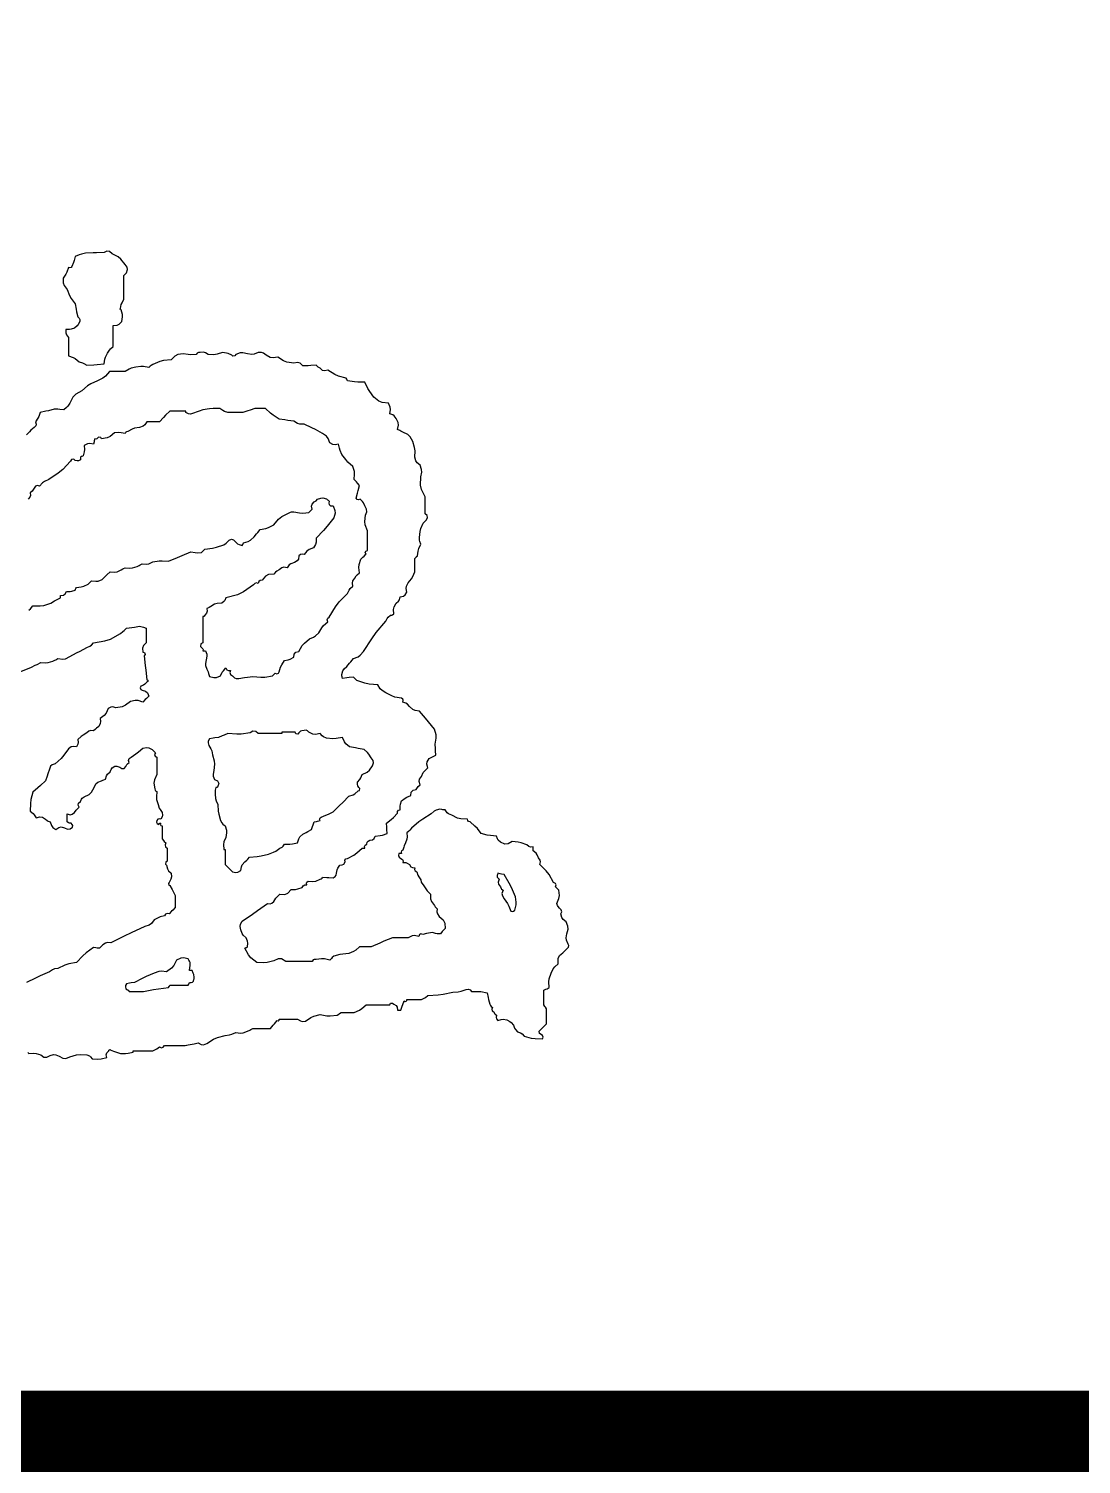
# Model space of a CAD drawing. Extents: x -83084 to 31773731, y -158416 to 241421036.
# Drawn here: x 32353.024 to 32355.767, y 241072.484 to 241076.226 of the extents above; entities that cross this region are included whole.
import ezdxf
from ezdxf.xclip import XClip

# ---------------------------------------------------------------- set-up
doc = ezdxf.new("R2010")
doc.units = 0
doc.header["$LTSCALE"] = 1000
doc.header["$MEASUREMENT"] = 0
doc.header["$XCLIPFRAME"] = 0
doc.layers.add('PUB_TEXT', color=7, linetype='Continuous')
doc.layers.add('TITLIN', color=7, linetype='Continuous')

# ---------------------------------------------------------------- blocks, each defined once
blk = doc.blocks.new('jjjg')
blk.add_lwpolyline([(0, 480.1764), (559, 480.1764), (559, -119.5355), (0, -119.5355)], close=True)
blk = doc.blocks.new('A$C309135E7')
for points in [[(2.559, 11.004), (2.595, 11.007), (2.667, 11.016), (2.674, 11.063), (2.681, 11.086), (2.702, 11.128), (2.723, 11.158), (2.736, 11.173), (2.765, 11.197), (2.765, 11.286), (2.765, 11.33), (2.765, 11.419), (2.804, 11.424), (2.826, 11.434), (2.855, 11.461), (2.862, 11.511), (2.86, 11.537), (2.848, 11.586), (2.842, 11.587), (2.838, 11.595), (2.841, 11.6), (2.849, 11.64), (2.857, 11.66), (2.876, 11.697), (2.876, 11.797), (2.876, 11.847), (2.876, 11.947), (2.887, 11.958), (2.892, 11.964), (2.903, 11.975), (2.913, 12.01), (2.91, 12.035), (2.89, 12.065), (2.845, 12.121), (2.815, 12.145), (2.751, 12.176), (2.726, 12.2), (2.698, 12.204), (2.667, 12.19), (2.589, 12.187), (2.551, 12.186), (2.473, 12.183), (2.428, 12.172), (2.405, 12.165), (2.362, 12.149), (2.353, 12.106), (2.346, 12.084), (2.327, 12.044), (2.319, 12.032), (2.307, 12.027), (2.292, 12.031), (2.275, 11.984), (2.263, 11.961), (2.237, 11.919), (2.237, 11.869), (2.247, 11.841), (2.278, 11.801), (2.303, 11.736), (2.32, 11.705), (2.362, 11.648), (2.372, 11.593), (2.378, 11.565), (2.389, 11.51), (2.406, 11.496), (2.412, 11.482), (2.41, 11.461), (2.393, 11.43), (2.382, 11.415), (2.355, 11.391), (2.319, 11.382), (2.301, 11.379), (2.264, 11.378), (2.265, 11.342), (2.272, 11.323), (2.292, 11.294), (2.292, 11.216), (2.292, 11.178), (2.292, 11.1), (2.34, 11.083), (2.364, 11.07), (2.403, 11.037), (2.438, 11.026), (2.455, 11.019), (2.487, 11.003)], [(4.058, 5.648), (4.079, 5.652), (4.112, 5.668), (4.116, 5.708), (4.126, 5.729), (4.154, 5.758), (4.173, 5.778), (4.183, 5.787), (4.202, 5.807), (4.284, 5.814), (4.325, 5.821), (4.404, 5.842), (4.454, 5.86), (4.478, 5.873), (4.522, 5.904), (4.545, 5.914), (4.557, 5.924), (4.57, 5.946), (4.626, 5.945), (4.655, 5.948), (4.709, 5.96), (4.721, 6.001), (4.734, 6.022), (4.765, 6.05), (4.801, 6.069), (4.819, 6.079), (4.855, 6.099), (4.866, 6.132), (4.872, 6.149), (4.883, 6.182), (4.908, 6.186), (4.921, 6.188), (4.946, 6.196), (4.94, 6.21), (4.946, 6.224), (4.959, 6.231), (5.009, 6.253), (5.034, 6.264), (5.084, 6.286), (5.151, 6.353), (5.185, 6.386), (5.251, 6.453), (5.294, 6.466), (5.315, 6.478), (5.348, 6.508), (5.361, 6.514), (5.365, 6.533), (5.355, 6.543), (5.344, 6.563), (5.341, 6.576), (5.341, 6.599), (5.367, 6.628), (5.377, 6.646), (5.39, 6.682), (5.443, 6.705), (5.468, 6.726), (5.501, 6.772), (5.511, 6.805), (5.507, 6.828), (5.487, 6.856), (5.461, 6.895), (5.446, 6.914), (5.411, 6.946), (5.35, 6.957), (5.319, 6.963), (5.258, 6.974), (5.22, 7.005), (5.203, 7.026), (5.182, 7.071), (5.116, 7.06), (5.082, 7.059), (5.015, 7.064), (4.984, 7.078), (4.969, 7.088), (4.946, 7.113), (4.899, 7.104), (4.871, 7.107), (4.827, 7.127), (4.814, 7.143), (4.8, 7.149), (4.779, 7.147), (4.754, 7.143), (4.741, 7.137), (4.723, 7.12), (4.711, 7.108), (4.69, 7.112), (4.682, 7.127), (4.626, 7.127), (4.598, 7.127), (4.543, 7.127), (4.543, 7.121), (4.543, 7.118), (4.543, 7.113), (4.443, 7.113), (4.393, 7.113), (4.293, 7.113), (4.267, 7.135), (4.238, 7.137), (4.209, 7.12), (4.115, 7.108), (4.067, 7.107), (3.973, 7.113), (3.933, 7.098), (3.914, 7.09), (3.876, 7.071), (3.837, 7.068), (3.817, 7.065), (3.779, 7.057), (3.767, 7.032), (3.766, 7.015), (3.772, 6.988), (3.795, 6.952), (3.804, 6.932), (3.813, 6.89), (3.828, 6.825), (3.831, 6.791), (3.827, 6.724), (3.817, 6.686), (3.819, 6.662), (3.834, 6.627), (3.863, 6.616), (3.878, 6.587), (3.869, 6.557), (3.864, 6.548), (3.858, 6.544), (3.848, 6.543), (3.84, 6.516), (3.838, 6.501), (3.841, 6.474), (3.844, 6.428), (3.85, 6.404), (3.869, 6.363), (3.872, 6.295), (3.878, 6.261), (3.897, 6.196), (3.911, 6.17), (3.922, 6.158), (3.945, 6.14), (3.958, 6.092), (3.959, 6.065), (3.952, 6.015), (3.931, 5.969), (3.926, 5.941), (3.931, 5.89), (3.937, 5.89), (3.94, 5.89), (3.945, 5.89), (3.945, 5.826), (3.945, 5.794), (3.945, 5.73), (3.976, 5.7), (3.991, 5.685), (4.022, 5.654)], [(6.977, 5.235), (6.989, 5.239), (7.002, 5.251), (7.015, 5.305), (7.017, 5.335), (7.009, 5.39), (6.966, 5.487), (6.942, 5.534), (6.89, 5.626), (6.862, 5.629), (6.848, 5.631), (6.821, 5.64), (6.817, 5.624), (6.816, 5.615), (6.814, 5.598), (6.822, 5.59), (6.827, 5.586), (6.835, 5.578), (6.826, 5.545), (6.829, 5.522), (6.849, 5.494), (6.856, 5.478), (6.862, 5.47), (6.877, 5.46), (6.866, 5.424), (6.87, 5.4), (6.89, 5.369), (6.925, 5.321), (6.939, 5.293), (6.96, 5.237)], [(2.992, 4.39), (3.023, 4.39), (3.084, 4.39), (3.189, 4.411), (3.242, 4.42), (3.348, 4.432), (3.354, 4.443), (3.356, 4.448), (3.362, 4.459), (3.44, 4.459), (3.479, 4.459), (3.556, 4.459), (3.562, 4.47), (3.565, 4.476), (3.57, 4.487), (3.588, 4.485), (3.599, 4.489), (3.612, 4.501), (3.615, 4.518), (3.617, 4.526), (3.619, 4.543), (3.613, 4.571), (3.609, 4.585), (3.598, 4.612), (3.587, 4.612), (3.581, 4.612), (3.57, 4.612), (3.573, 4.645), (3.574, 4.662), (3.577, 4.696), (3.568, 4.712), (3.563, 4.72), (3.556, 4.737), (3.507, 4.745), (3.478, 4.742), (3.431, 4.723), (3.403, 4.665), (3.38, 4.637), (3.327, 4.598), (3.275, 4.606), (3.245, 4.602), (3.195, 4.584), (3.111, 4.548), (3.069, 4.529), (2.987, 4.487), (2.953, 4.482), (2.937, 4.479), (2.903, 4.473), (2.894, 4.453), (2.892, 4.44), (2.896, 4.418), (2.913, 4.41), (2.92, 4.404), (2.931, 4.39)]]:
    blk.add_lwpolyline(points, close=True)
for points in [[(1.79, 7.769), (1.903, 7.814), (1.942, 7.834), (1.962, 7.843), (2, 7.863), (2.051, 7.859), (2.077, 7.862), (2.125, 7.877), (2.148, 7.888), (2.159, 7.893), (2.181, 7.905), (2.231, 7.897), (2.261, 7.902), (2.306, 7.925), (2.378, 7.965), (2.414, 7.984), (2.487, 8.023), (2.518, 8.036), (2.533, 8.047), (2.556, 8.071), (2.675, 8.091), (2.735, 8.111), (2.841, 8.169), (2.867, 8.19), (2.879, 8.201), (2.903, 8.224), (2.959, 8.233), (2.987, 8.237), (3.042, 8.245), (3.071, 8.239), (3.085, 8.235), (3.112, 8.224), (3.112, 8.163), (3.112, 8.132), (3.112, 8.071), (3.083, 8.042), (3.073, 8.015), (3.077, 7.974), (3.094, 7.968), (3.101, 7.947), (3.091, 7.932), (3.102, 7.832), (3.108, 7.782), (3.119, 7.682), (3.128, 7.676), (3.128, 7.661), (3.119, 7.655), (3.098, 7.633), (3.084, 7.624), (3.056, 7.613), (3.049, 7.597), (3.055, 7.58), (3.07, 7.571), (3.106, 7.562), (3.126, 7.544), (3.14, 7.509), (3.115, 7.484), (3.102, 7.471), (3.077, 7.446), (3.026, 7.461), (2.997, 7.462), (2.945, 7.453), (2.892, 7.412), (2.858, 7.397), (2.792, 7.384), (2.761, 7.395), (2.738, 7.393), (2.709, 7.377), (2.689, 7.327), (2.669, 7.303), (2.626, 7.272), (2.628, 7.239), (2.625, 7.22), (2.612, 7.189), (2.588, 7.171), (2.577, 7.161), (2.556, 7.141), (2.527, 7.144), (2.508, 7.139), (2.487, 7.12), (2.446, 7.095), (2.426, 7.081), (2.389, 7.05), (2.394, 7.019), (2.391, 7.001), (2.376, 6.974), (2.341, 6.977), (2.321, 6.972), (2.292, 6.953), (2.244, 6.884), (2.215, 6.851), (2.153, 6.793), (2.121, 6.784), (2.103, 6.769), (2.091, 6.738), (2.074, 6.688), (2.066, 6.662), (2.049, 6.613), (1.996, 6.566), (1.97, 6.542), (1.917, 6.495), (1.896, 6.416), (1.891, 6.374), (1.889, 6.293), (1.918, 6.269), (1.931, 6.255), (1.952, 6.224), (1.99, 6.235), (2.016, 6.231), (2.049, 6.21), (2.066, 6.195), (2.077, 6.189), (2.098, 6.182), (2.111, 6.142), (2.126, 6.122), (2.16, 6.099), (2.189, 6.122), (2.214, 6.128), (2.251, 6.119), (2.28, 6.103), (2.308, 6.106), (2.334, 6.126), (2.336, 6.144), (2.332, 6.155), (2.32, 6.168), (2.303, 6.166), (2.291, 6.17), (2.278, 6.182), (2.278, 6.215), (2.278, 6.232), (2.278, 6.265), (2.308, 6.257), (2.329, 6.261), (2.355, 6.279), (2.373, 6.303), (2.383, 6.314), (2.403, 6.335), (2.394, 6.359), (2.399, 6.379), (2.417, 6.397), (2.428, 6.421), (2.437, 6.432), (2.459, 6.446), (2.511, 6.469), (2.536, 6.493), (2.563, 6.543), (2.579, 6.581), (2.6, 6.601), (2.639, 6.613), (2.656, 6.621), (2.664, 6.625), (2.681, 6.633), (2.693, 6.668), (2.704, 6.685), (2.73, 6.71), (2.739, 6.726), (2.743, 6.734), (2.751, 6.752), (2.78, 6.768), (2.803, 6.77), (2.834, 6.758), (2.854, 6.743), (2.88, 6.746), (2.896, 6.765), (2.907, 6.785), (2.914, 6.794), (2.931, 6.807), (2.925, 6.83), (2.933, 6.849), (2.952, 6.863), (3.004, 6.899), (3.029, 6.919), (3.077, 6.96), (3.116, 6.967), (3.139, 6.964), (3.174, 6.946), (3.188, 6.932), (3.195, 6.925), (3.209, 6.911), (3.2, 6.893), (3.205, 6.873), (3.223, 6.863), (3.223, 6.79), (3.223, 6.754), (3.223, 6.682), (3.199, 6.625), (3.194, 6.59), (3.202, 6.529), (3.205, 6.516), (3.211, 6.508), (3.223, 6.501), (3.219, 6.446), (3.221, 6.416), (3.237, 6.363), (3.249, 6.327), (3.258, 6.31), (3.279, 6.279), (3.285, 6.252), (3.281, 6.233), (3.265, 6.21), (3.247, 6.212), (3.236, 6.208), (3.223, 6.196), (3.22, 6.177), (3.227, 6.163), (3.244, 6.154), (3.249, 6.163), (3.255, 6.167), (3.265, 6.168), (3.258, 6.157), (3.266, 6.142), (3.279, 6.14), (3.279, 6.085), (3.279, 6.057), (3.279, 6.001), (3.293, 5.983), (3.301, 5.974), (3.32, 5.96), (3.311, 5.939), (3.316, 5.919), (3.334, 5.904), (3.334, 5.849), (3.334, 5.821), (3.334, 5.765), (3.319, 5.757), (3.316, 5.736), (3.327, 5.724), (3.336, 5.686), (3.347, 5.666), (3.376, 5.64), (3.378, 5.6), (3.373, 5.578), (3.355, 5.543), (3.346, 5.532), (3.349, 5.514), (3.362, 5.508), (3.387, 5.468), (3.398, 5.447), (3.417, 5.404), (3.417, 5.354), (3.417, 5.329), (3.417, 5.279), (3.392, 5.251), (3.38, 5.237), (3.355, 5.21), (3.334, 5.214), (3.317, 5.207), (3.306, 5.189), (3.26, 5.178), (3.237, 5.17), (3.195, 5.147), (3.167, 5.109), (3.143, 5.092), (3.098, 5.078), (2.953, 5.009), (2.881, 4.974), (2.737, 4.904), (2.702, 4.907), (2.682, 4.902), (2.653, 4.883), (2.639, 4.869), (2.633, 4.862), (2.619, 4.848), (2.594, 4.849), (2.581, 4.851), (2.556, 4.855), (2.479, 4.798), (2.442, 4.766), (2.376, 4.696), (2.295, 4.682), (2.254, 4.669), (2.181, 4.633), (2.143, 4.629), (2.122, 4.621), (2.091, 4.598), (1.993, 4.555), (1.944, 4.533), (1.848, 4.487)], [(1.864, 3.748), (1.875, 3.737), (1.926, 3.74), (1.952, 3.738), (2, 3.723), (2.031, 3.699), (2.064, 3.697), (2.098, 3.716), (2.135, 3.726), (2.159, 3.724), (2.195, 3.709), (2.233, 3.686), (2.265, 3.684), (2.306, 3.702), (2.376, 3.722), (2.414, 3.727), (2.487, 3.723), (2.512, 3.711), (2.524, 3.702), (2.542, 3.681), (2.603, 3.677), (2.636, 3.68), (2.695, 3.695), (2.691, 3.724), (2.697, 3.743), (2.716, 3.765), (2.718, 3.773), (2.73, 3.777), (2.737, 3.772), (2.778, 3.758), (2.799, 3.751), (2.841, 3.737), (2.894, 3.736), (2.921, 3.739), (2.973, 3.751), (2.973, 3.756), (2.973, 3.759), (2.973, 3.765), (3.056, 3.765), (3.098, 3.765), (3.181, 3.765), (3.21, 3.779), (3.225, 3.787), (3.251, 3.806), (3.272, 3.798), (3.292, 3.803), (3.306, 3.82), (3.392, 3.82), (3.436, 3.82), (3.522, 3.82), (3.536, 3.823), (3.542, 3.824), (3.556, 3.827), (3.598, 3.836), (3.619, 3.84), (3.661, 3.848), (3.692, 3.83), (3.717, 3.828), (3.751, 3.841), (3.821, 3.888), (3.863, 3.906), (3.945, 3.925), (3.991, 3.932), (4.014, 3.939), (4.056, 3.959), (4.106, 3.952), (4.135, 3.955), (4.182, 3.973), (4.204, 3.984), (4.215, 3.99), (4.237, 4.001), (4.312, 4.001), (4.35, 4.001), (4.425, 4.001), (4.452, 4.034), (4.466, 4.051), (4.494, 4.084), (4.503, 4.081), (4.515, 4.088), (4.515, 4.098), (4.593, 4.098), (4.632, 4.098), (4.709, 4.098), (4.739, 4.08), (4.758, 4.075), (4.793, 4.077), (4.848, 4.116), (4.88, 4.131), (4.946, 4.147), (5.017, 4.135), (5.054, 4.134), (5.126, 4.14), (5.143, 4.151), (5.151, 4.157), (5.168, 4.168), (5.223, 4.168), (5.251, 4.168), (5.307, 4.168), (5.361, 4.193), (5.387, 4.211), (5.432, 4.251), (5.532, 4.251), (5.582, 4.251), (5.682, 4.251), (5.69, 4.266), (5.711, 4.269), (5.724, 4.258), (5.749, 4.243), (5.761, 4.225), (5.765, 4.195), (5.779, 4.195), (5.786, 4.195), (5.8, 4.195), (5.812, 4.235), (5.819, 4.254), (5.835, 4.293), (5.845, 4.286), (5.861, 4.294), (5.862, 4.307), (5.924, 4.307), (5.954, 4.307), (6.015, 4.307), (6.044, 4.321), (6.059, 4.329), (6.085, 4.348), (6.191, 4.356), (6.244, 4.363), (6.349, 4.383), (6.405, 4.387), (6.434, 4.393), (6.488, 4.411), (6.511, 4.416), (6.529, 4.409), (6.543, 4.39), (6.61, 4.392), (6.644, 4.39), (6.71, 4.376), (6.719, 4.328), (6.725, 4.305), (6.738, 4.258), (6.745, 4.242), (6.751, 4.234), (6.765, 4.223), (6.759, 4.204), (6.764, 4.187), (6.779, 4.175), (6.787, 4.158), (6.793, 4.151), (6.807, 4.14), (6.803, 4.117), (6.807, 4.102), (6.821, 4.084), (6.858, 4.097), (6.88, 4.099), (6.918, 4.091), (6.95, 4.074), (6.964, 4.063), (6.988, 4.036), (6.998, 4.005), (7.007, 3.99), (7.029, 3.966), (7.062, 3.956), (7.079, 3.945), (7.099, 3.918), (7.175, 3.899), (7.215, 3.894), (7.293, 3.89), (7.3, 3.909), (7.295, 3.926), (7.279, 3.938), (7.262, 3.948), (7.259, 3.973), (7.272, 3.987), (7.297, 4.012), (7.31, 4.025), (7.335, 4.05), (7.335, 4.113), (7.335, 4.145), (7.335, 4.209), (7.324, 4.226), (7.318, 4.234), (7.307, 4.251), (7.307, 4.312), (7.307, 4.343), (7.307, 4.404), (7.329, 4.415), (7.341, 4.42), (7.363, 4.432), (7.361, 4.493), (7.365, 4.525), (7.384, 4.584), (7.405, 4.629), (7.422, 4.65), (7.46, 4.682), (7.457, 4.718), (7.46, 4.738), (7.474, 4.772), (7.509, 4.8), (7.526, 4.816), (7.557, 4.848), (7.569, 4.86), (7.572, 4.875), (7.564, 4.89), (7.547, 4.931), (7.544, 4.957), (7.55, 5.001), (7.563, 5.05), (7.561, 5.079), (7.543, 5.126), (7.512, 5.151), (7.499, 5.171), (7.488, 5.21), (7.497, 5.233), (7.492, 5.254), (7.474, 5.272), (7.459, 5.288), (7.452, 5.299), (7.446, 5.321), (7.467, 5.373), (7.472, 5.404), (7.467, 5.46), (7.453, 5.473), (7.446, 5.48), (7.432, 5.494), (7.437, 5.515), (7.43, 5.532), (7.411, 5.543), (7.363, 5.625), (7.333, 5.663), (7.266, 5.73), (7.273, 5.758), (7.269, 5.778), (7.252, 5.8), (7.237, 5.835), (7.225, 5.852), (7.196, 5.876), (7.196, 5.893), (7.196, 5.901), (7.196, 5.918), (7.167, 5.914), (7.148, 5.92), (7.127, 5.939), (7.068, 5.961), (7.036, 5.968), (6.974, 5.974), (6.93, 5.949), (6.895, 5.947), (6.849, 5.967), (6.827, 5.988), (6.818, 6.001), (6.807, 6.029), (6.743, 6.036), (6.71, 6.042), (6.647, 6.057), (6.606, 6.112), (6.581, 6.137), (6.529, 6.182), (6.514, 6.185), (6.505, 6.194), (6.501, 6.21), (6.433, 6.213), (6.397, 6.222), (6.335, 6.251), (6.302, 6.266), (6.287, 6.278), (6.265, 6.307), (6.243, 6.308), (6.232, 6.31), (6.21, 6.314), (6.17, 6.305), (6.149, 6.294), (6.119, 6.265), (6.032, 6.21), (5.99, 6.18), (5.911, 6.113), (5.892, 6.093), (5.882, 6.083), (5.862, 6.064), (5.864, 6.022), (5.862, 6), (5.849, 5.96), (5.835, 5.93), (5.83, 5.915), (5.821, 5.883), (5.807, 5.877), (5.801, 5.862), (5.807, 5.849), (5.796, 5.849), (5.79, 5.849), (5.779, 5.849), (5.773, 5.826), (5.78, 5.807), (5.8, 5.793), (5.816, 5.784), (5.823, 5.77), (5.821, 5.751), (5.85, 5.752), (5.867, 5.747), (5.89, 5.73), (5.904, 5.708), (5.92, 5.698), (5.946, 5.696), (5.943, 5.677), (5.95, 5.663), (5.967, 5.654), (5.979, 5.619), (5.987, 5.602), (6.008, 5.571), (6.013, 5.546), (6.019, 5.533), (6.036, 5.515), (6.061, 5.473), (6.077, 5.452), (6.113, 5.418), (6.113, 5.368), (6.123, 5.339), (6.154, 5.3), (6.162, 5.284), (6.168, 5.276), (6.182, 5.265), (6.179, 5.231), (6.184, 5.211), (6.203, 5.182), (6.247, 5.147), (6.264, 5.113), (6.265, 5.057), (6.245, 5.036), (6.235, 5.025), (6.217, 5.001), (6.183, 5), (6.165, 5.003), (6.133, 5.015), (6.092, 5.007), (6.071, 5.003), (6.029, 4.994), (6.011, 4.999), (5.994, 4.991), (5.987, 4.973), (5.944, 4.982), (5.917, 4.979), (5.876, 4.959), (5.81, 4.959), (5.776, 4.959), (5.71, 4.959), (5.62, 4.921), (5.576, 4.902), (5.487, 4.862), (5.437, 4.862), (5.412, 4.862), (5.362, 4.862), (5.324, 4.827), (5.3, 4.812), (5.251, 4.793), (5.187, 4.786), (5.155, 4.78), (5.091, 4.765), (5.075, 4.748), (5.066, 4.74), (5.05, 4.723), (4.992, 4.734), (4.962, 4.735), (4.904, 4.73), (4.885, 4.73), (4.874, 4.724), (4.862, 4.709), (4.751, 4.709), (4.696, 4.709), (4.584, 4.709), (4.541, 4.734), (4.505, 4.736), (4.459, 4.716), (4.389, 4.698), (4.351, 4.694), (4.279, 4.696), (4.217, 4.745), (4.19, 4.778), (4.154, 4.848), (4.165, 4.854), (4.17, 4.857), (4.182, 4.862), (4.183, 4.901), (4.18, 4.922), (4.168, 4.959), (4.136, 4.985), (4.123, 5.004), (4.112, 5.043), (4.102, 5.078), (4.106, 5.103), (4.126, 5.133), (4.232, 5.207), (4.285, 5.245), (4.39, 5.321), (4.419, 5.317), (4.438, 5.322), (4.459, 5.341), (4.481, 5.375), (4.493, 5.391), (4.522, 5.418), (4.573, 5.416), (4.605, 5.429), (4.64, 5.467), (4.688, 5.469), (4.712, 5.473), (4.758, 5.487), (4.768, 5.507), (4.784, 5.517), (4.807, 5.515), (4.805, 5.533), (4.808, 5.544), (4.821, 5.557), (4.871, 5.552), (4.9, 5.556), (4.946, 5.578), (4.959, 5.58), (4.967, 5.586), (4.973, 5.598), (5.018, 5.595), (5.04, 5.594), (5.084, 5.592), (5.106, 5.603), (5.116, 5.617), (5.119, 5.64), (5.128, 5.675), (5.135, 5.693), (5.154, 5.724), (5.18, 5.726), (5.196, 5.736), (5.21, 5.758), (5.208, 5.776), (5.22, 5.791), (5.237, 5.793), (5.303, 5.83), (5.335, 5.853), (5.39, 5.904), (5.401, 5.904), (5.407, 5.904), (5.418, 5.904), (5.415, 5.922), (5.422, 5.937), (5.439, 5.946), (5.444, 5.967), (5.454, 5.978), (5.473, 5.987), (5.501, 5.993), (5.516, 6.005), (5.529, 6.029), (5.58, 6.037), (5.605, 6.042), (5.654, 6.057), (5.651, 6.101), (5.65, 6.124), (5.647, 6.168), (5.697, 6.206), (5.721, 6.227), (5.765, 6.272), (5.763, 6.29), (5.775, 6.305), (5.793, 6.307), (5.791, 6.346), (5.794, 6.367), (5.807, 6.404), (5.843, 6.43), (5.863, 6.442), (5.904, 6.46), (5.908, 6.493), (5.927, 6.515), (5.96, 6.522), (5.974, 6.544), (5.983, 6.554), (6.001, 6.571), (5.991, 6.606), (5.995, 6.631), (6.015, 6.661), (6.036, 6.702), (6.051, 6.721), (6.085, 6.752), (6.074, 6.789), (6.077, 6.816), (6.099, 6.849), (6.126, 6.863), (6.14, 6.87), (6.168, 6.884), (6.165, 6.931), (6.164, 6.954), (6.161, 7.002), (6.173, 7.064), (6.171, 7.1), (6.154, 7.161), (6.09, 7.236), (6.058, 7.274), (5.994, 7.349), (5.949, 7.357), (5.926, 7.368), (5.89, 7.398), (5.868, 7.423), (5.852, 7.433), (5.821, 7.446), (5.823, 7.464), (5.819, 7.475), (5.807, 7.488), (5.737, 7.498), (5.702, 7.51), (5.64, 7.543), (5.6, 7.568), (5.582, 7.587), (5.557, 7.627), (5.466, 7.634), (5.42, 7.644), (5.335, 7.675), (5.321, 7.689), (5.314, 7.696), (5.3, 7.71), (5.253, 7.705), (5.229, 7.702), (5.182, 7.696), (5.178, 7.713), (5.177, 7.721), (5.175, 7.738), (5.186, 7.776), (5.199, 7.796), (5.23, 7.821), (5.258, 7.855), (5.272, 7.871), (5.3, 7.905), (5.348, 7.924), (5.371, 7.941), (5.404, 7.981), (5.491, 8.114), (5.538, 8.179), (5.64, 8.301), (5.656, 8.328), (5.666, 8.341), (5.689, 8.363), (5.704, 8.364), (5.712, 8.367), (5.724, 8.377), (5.72, 8.423), (5.727, 8.449), (5.751, 8.488), (5.775, 8.51), (5.785, 8.526), (5.793, 8.558), (5.826, 8.563), (5.846, 8.577), (5.862, 8.606), (5.855, 8.645), (5.859, 8.668), (5.876, 8.703), (5.911, 8.745), (5.926, 8.77), (5.946, 8.821), (5.946, 8.877), (5.946, 8.905), (5.946, 8.96), (5.957, 8.971), (5.962, 8.977), (5.974, 8.988), (5.981, 9.04), (5.988, 9.066), (6.008, 9.113), (5.998, 9.14), (5.995, 9.154), (5.994, 9.183), (6.003, 9.245), (6.011, 9.277), (6.036, 9.335), (6.05, 9.349), (6.057, 9.356), (6.071, 9.37), (6.081, 9.394), (6.076, 9.415), (6.057, 9.433), (6.057, 9.505), (6.057, 9.541), (6.057, 9.613), (6.018, 9.69), (6.007, 9.736), (6.008, 9.822), (6.019, 9.871), (6.017, 9.899), (6.001, 9.947), (5.97, 9.972), (5.957, 9.992), (5.946, 10.03), (5.949, 10.097), (5.944, 10.132), (5.925, 10.197), (5.897, 10.246), (5.872, 10.269), (5.821, 10.294), (5.799, 10.306), (5.788, 10.312), (5.765, 10.322), (5.774, 10.369), (5.771, 10.396), (5.751, 10.44), (5.729, 10.465), (5.713, 10.476), (5.682, 10.489), (5.689, 10.533), (5.686, 10.559), (5.668, 10.6), (5.602, 10.608), (5.567, 10.622), (5.515, 10.662), (5.471, 10.722), (5.451, 10.755), (5.418, 10.822), (5.345, 10.821), (5.309, 10.824), (5.237, 10.836), (5.232, 10.847), (5.229, 10.852), (5.223, 10.864), (5.141, 10.885), (5.101, 10.902), (5.029, 10.947), (4.995, 10.941), (4.972, 10.946), (4.946, 10.968), (4.927, 10.98), (4.919, 10.987), (4.904, 11.003), (4.848, 10.997), (4.821, 10.996), (4.765, 10.996), (4.735, 11.023), (4.707, 11.031), (4.668, 11.023), (4.597, 11.034), (4.561, 11.048), (4.501, 11.086), (4.451, 11.079), (4.421, 11.084), (4.376, 11.107), (4.348, 11.128), (4.328, 11.135), (4.293, 11.134), (4.251, 11.117), (4.226, 11.114), (4.182, 11.121), (4.133, 11.133), (4.103, 11.132), (4.056, 11.114), (4.048, 11.099), (4.027, 11.095), (4.015, 11.107), (3.978, 11.123), (3.958, 11.129), (3.918, 11.134), (3.859, 11.116), (3.826, 11.112), (3.765, 11.114), (3.736, 11.132), (3.716, 11.137), (3.681, 11.134), (3.663, 11.134), (3.651, 11.128), (3.64, 11.114), (3.584, 11.111), (3.556, 11.113), (3.501, 11.121), (3.445, 11.113), (3.415, 11.098), (3.376, 11.058), (3.296, 11.051), (3.255, 11.041), (3.181, 11.009), (3.163, 10.998), (3.154, 10.991), (3.14, 10.975), (3.085, 10.986), (3.056, 10.987), (3.001, 10.982), (2.954, 10.969), (2.931, 10.959), (2.89, 10.933), (2.823, 10.933), (2.79, 10.933), (2.723, 10.933), (2.682, 10.885), (2.655, 10.863), (2.598, 10.836), (2.526, 10.804), (2.491, 10.783), (2.431, 10.732), (2.368, 10.696), (2.338, 10.665), (2.306, 10.6), (2.285, 10.569), (2.272, 10.554), (2.244, 10.53), (2.202, 10.535), (2.181, 10.536), (2.139, 10.537), (2.081, 10.521), (2.052, 10.515), (1.994, 10.502), (1.979, 10.461), (1.969, 10.441), (1.945, 10.405), (1.951, 10.38), (1.947, 10.362), (1.931, 10.343), (1.895, 10.315), (1.879, 10.299), (1.848, 10.266)], [(1.872, 8.415), (1.892, 8.429), (1.917, 8.46), (1.993, 8.46), (2.032, 8.466), (2.105, 8.488), (2.144, 8.514), (2.165, 8.525), (2.209, 8.544), (2.209, 8.555), (2.209, 8.56), (2.209, 8.571), (2.239, 8.575), (2.256, 8.587), (2.271, 8.613), (2.308, 8.612), (2.327, 8.615), (2.362, 8.627), (2.367, 8.638), (2.37, 8.644), (2.376, 8.655), (2.427, 8.661), (2.453, 8.668), (2.501, 8.689), (2.514, 8.703), (2.521, 8.71), (2.535, 8.724), (2.58, 8.72), (2.604, 8.723), (2.646, 8.738), (2.68, 8.771), (2.696, 8.788), (2.73, 8.821), (2.777, 8.815), (2.805, 8.82), (2.848, 8.842), (2.865, 8.851), (2.873, 8.855), (2.89, 8.863), (2.94, 8.86), (2.966, 8.863), (3.015, 8.877), (3.037, 8.888), (3.048, 8.894), (3.07, 8.905), (3.115, 8.901), (3.141, 8.906), (3.181, 8.926), (3.247, 8.936), (3.281, 8.938), (3.348, 8.933), (3.442, 8.972), (3.49, 8.991), (3.584, 9.03), (3.628, 9.023), (3.651, 9.022), (3.695, 9.023), (3.709, 9.037), (3.716, 9.044), (3.73, 9.058), (3.812, 9.071), (3.853, 9.081), (3.931, 9.106), (3.955, 9.124), (3.966, 9.134), (3.987, 9.155), (4.011, 9.164), (4.032, 9.159), (4.05, 9.141), (4.074, 9.116), (4.092, 9.107), (4.126, 9.099), (4.131, 9.11), (4.134, 9.116), (4.14, 9.127), (4.189, 9.142), (4.213, 9.155), (4.251, 9.19), (4.276, 9.22), (4.288, 9.236), (4.313, 9.266), (4.374, 9.279), (4.403, 9.289), (4.459, 9.315), (4.509, 9.376), (4.542, 9.403), (4.612, 9.44), (4.633, 9.449), (4.645, 9.452), (4.668, 9.454), (4.731, 9.442), (4.764, 9.441), (4.827, 9.447), (4.841, 9.46), (4.848, 9.467), (4.862, 9.481), (4.857, 9.513), (4.863, 9.533), (4.883, 9.558), (4.899, 9.565), (4.907, 9.571), (4.918, 9.586), (4.955, 9.598), (4.977, 9.6), (5.015, 9.592), (5.026, 9.581), (5.032, 9.576), (5.043, 9.565), (5.04, 9.545), (5.043, 9.531), (5.057, 9.516), (5.068, 9.516), (5.073, 9.516), (5.084, 9.516), (5.102, 9.469), (5.104, 9.439), (5.091, 9.391), (5.02, 9.302), (4.983, 9.258), (4.904, 9.176), (4.904, 9.133), (4.898, 9.109), (4.876, 9.072), (4.831, 9.056), (4.808, 9.04), (4.779, 9.002), (4.756, 9.006), (4.741, 9.003), (4.723, 8.988), (4.718, 8.955), (4.704, 8.936), (4.675, 8.919), (4.639, 8.905), (4.622, 8.893), (4.598, 8.863), (4.564, 8.869), (4.542, 8.864), (4.515, 8.842), (4.489, 8.828), (4.477, 8.817), (4.459, 8.794), (4.403, 8.792), (4.369, 8.775), (4.334, 8.731), (4.313, 8.729), (4.299, 8.717), (4.293, 8.696), (4.274, 8.703), (4.257, 8.698), (4.244, 8.683), (4.138, 8.609), (4.076, 8.579), (3.952, 8.544), (3.94, 8.519), (3.931, 8.507), (3.911, 8.488), (3.861, 8.487), (3.834, 8.479), (3.793, 8.453), (3.777, 8.444), (3.768, 8.44), (3.751, 8.432), (3.755, 8.404), (3.749, 8.385), (3.73, 8.363), (3.725, 8.354), (3.719, 8.35), (3.709, 8.349), (3.709, 8.238), (3.709, 8.182), (3.709, 8.071), (3.69, 8.06), (3.686, 8.031), (3.702, 8.016), (3.711, 8.008), (3.714, 7.999), (3.709, 7.988), (3.72, 7.988), (3.726, 7.988), (3.737, 7.988), (3.75, 7.951), (3.752, 7.929), (3.744, 7.891), (3.736, 7.852), (3.738, 7.83), (3.751, 7.793), (3.764, 7.764), (3.77, 7.748), (3.779, 7.717), (3.824, 7.705), (3.853, 7.706), (3.897, 7.724), (3.915, 7.76), (3.926, 7.777), (3.952, 7.807), (3.962, 7.787), (3.979, 7.778), (4.001, 7.78), (3.995, 7.757), (4.002, 7.738), (4.022, 7.724), (4.042, 7.702), (4.061, 7.694), (4.091, 7.696), (4.15, 7.705), (4.179, 7.709), (4.237, 7.717), (4.32, 7.709), (4.363, 7.71), (4.445, 7.724), (4.457, 7.735), (4.462, 7.741), (4.473, 7.752), (4.489, 7.744), (4.507, 7.75), (4.515, 7.766), (4.53, 7.815), (4.542, 7.84), (4.57, 7.884), (4.611, 7.89), (4.632, 7.898), (4.668, 7.918), (4.672, 7.952), (4.691, 7.973), (4.723, 7.981), (4.758, 8.041), (4.781, 8.069), (4.834, 8.113), (4.878, 8.129), (4.899, 8.143), (4.932, 8.175), (4.964, 8.228), (4.984, 8.252), (5.029, 8.294), (5.022, 8.313), (5.027, 8.33), (5.043, 8.342), (5.108, 8.451), (5.148, 8.502), (5.237, 8.592), (5.252, 8.627), (5.264, 8.644), (5.293, 8.669), (5.287, 8.702), (5.292, 8.725), (5.314, 8.752), (5.328, 8.778), (5.339, 8.79), (5.362, 8.808), (5.356, 8.866), (5.359, 8.897), (5.376, 8.953), (5.398, 8.976), (5.41, 8.987), (5.432, 9.009), (5.424, 9.022), (5.431, 9.04), (5.446, 9.044), (5.446, 9.127), (5.446, 9.169), (5.446, 9.252), (5.422, 9.315), (5.417, 9.352), (5.425, 9.419), (5.44, 9.455), (5.438, 9.483), (5.418, 9.516), (5.406, 9.548), (5.395, 9.563), (5.369, 9.586), (5.353, 9.58), (5.338, 9.585), (5.328, 9.599), (5.342, 9.652), (5.348, 9.679), (5.362, 9.731), (5.341, 9.757), (5.33, 9.77), (5.307, 9.794), (5.311, 9.85), (5.308, 9.879), (5.293, 9.933), (5.241, 9.978), (5.217, 10.004), (5.175, 10.058), (5.159, 10.102), (5.152, 10.124), (5.14, 10.169), (5.105, 10.159), (5.08, 10.163), (5.05, 10.183), (5.033, 10.229), (5.014, 10.253), (4.973, 10.28), (4.897, 10.322), (4.858, 10.341), (4.779, 10.377), (4.732, 10.38), (4.707, 10.387), (4.668, 10.412), (4.606, 10.418), (4.576, 10.423), (4.515, 10.433), (4.453, 10.472), (4.423, 10.495), (4.369, 10.544), (4.325, 10.544), (4.302, 10.544), (4.258, 10.544), (4.208, 10.527), (4.183, 10.519), (4.133, 10.502), (4.069, 10.502), (4.037, 10.502), (3.973, 10.502), (3.938, 10.514), (3.921, 10.523), (3.89, 10.544), (3.817, 10.545), (3.781, 10.542), (3.709, 10.53), (3.67, 10.516), (3.651, 10.509), (3.612, 10.495), (3.58, 10.484), (3.558, 10.486), (3.529, 10.502), (3.529, 10.508), (3.529, 10.511), (3.529, 10.516), (3.462, 10.516), (3.429, 10.516), (3.362, 10.516), (3.317, 10.472), (3.295, 10.45), (3.251, 10.405), (3.198, 10.405), (3.172, 10.405), (3.119, 10.405), (3.097, 10.372), (3.079, 10.358), (3.042, 10.343), (2.99, 10.336), (2.963, 10.327), (2.917, 10.301), (2.904, 10.298), (2.896, 10.293), (2.89, 10.28), (2.846, 10.288), (2.823, 10.289), (2.778, 10.287), (2.73, 10.249), (2.699, 10.236), (2.639, 10.225), (2.632, 10.239), (2.61, 10.243), (2.598, 10.231), (2.591, 10.223), (2.581, 10.22), (2.57, 10.225), (2.564, 10.202), (2.562, 10.191), (2.556, 10.169), (2.517, 10.175), (2.494, 10.172), (2.459, 10.155), (2.461, 10.11), (2.458, 10.087), (2.445, 10.044), (2.434, 10.038), (2.428, 10.036), (2.417, 10.03), (2.417, 10.019), (2.417, 10.013), (2.417, 10.002), (2.397, 9.993), (2.384, 9.991), (2.362, 9.995), (2.347, 10.009), (2.323, 10.005), (2.313, 9.988), (2.231, 9.9), (2.184, 9.86), (2.084, 9.794), (2.04, 9.774), (2.019, 9.759), (1.987, 9.724), (1.964, 9.73), (1.945, 9.723), (1.931, 9.704), (1.917, 9.682), (1.908, 9.672), (1.889, 9.655), (1.89, 9.626), (1.885, 9.609), (1.868, 9.586)]]:
    blk.add_lwpolyline(points)
blk = doc.blocks.new('TITLEA')
at = {"layer": 'TITLIN', "const_width": 80}
blk.add_lwpolyline([(-6500, 9950), (0, 9950)], dxfattribs=at)
at = {"xscale": 49.39200000092387, "yscale": 49.39200000092387, "zscale": 49.39200000092387}
blk.add_blockref('A$C309135E7', (-1491.66, 9981.22), dxfattribs=at)

msp = doc.modelspace()

# ---------------------------------------------------------------- block references
at = {"xscale": 0.005, "yscale": 0.005, "zscale": 0.005}
msp.add_blockref('TITLEA', (32360.02, 241022.7257), dxfattribs=at)
at = {"layer": 'PUB_TEXT'}
ref = msp.add_blockref('jjjg', (31796.02, 241027.7257), dxfattribs=at)
XClip(ref).set_block_clipping_path([(-13.0000000003, -5.0000000001), (531.4999999997, 405.4999999999)])

doc.saveas('drawing.dxf')
